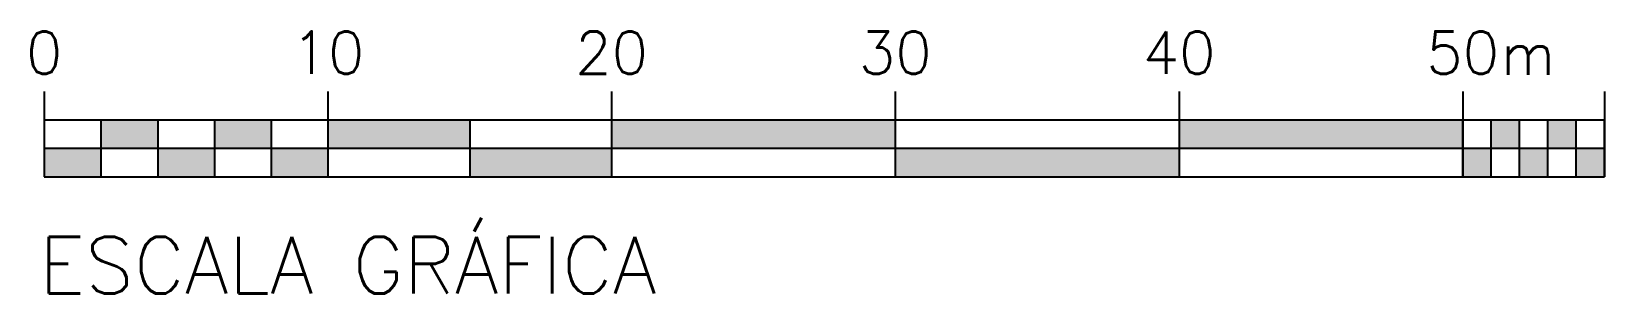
# Model space of a CAD drawing. Header units: millimetres. Extents: x 252.6 to 308.1, y 101.6 to 110.9.
import ezdxf
from ezdxf.enums import TextEntityAlignment as Align

# ---------------------------------------------------------------- set-up
doc = ezdxf.new("R2010")
doc.units = ezdxf.units.MM
doc.header["$LTSCALE"] = 0.02
doc.layers.add('1-Escalas_Gráficas', color=1, linetype='Continuous')
doc.styles.add('r60', font='romans.shx')
doc.styles.add('r80', font='romans.shx')

msp = doc.modelspace()

# ---------------------------------------------------------------- hatches: boundary and pattern name
at = {"layer": '1-Escalas_Gráficas'}
h = msp.add_hatch(color=256, dxfattribs=at)
h.paths.add_polyline_path([(255.091, 105.745), (255.091, 106.745), (253.091, 106.745), (253.091, 105.745)])
h.paths.add_polyline_path([(255.091, 107.745), (255.091, 106.745), (257.091, 106.745), (257.091, 107.745)])
h.paths.add_polyline_path([(257.091, 106.745), (257.091, 105.745), (259.091, 105.745), (259.091, 106.745)])
h.paths.add_polyline_path([(259.091, 107.745), (259.091, 106.745), (261.091, 106.745), (261.091, 107.745)])
h.paths.add_polyline_path([(261.091, 106.745), (261.091, 105.745), (263.091, 105.745), (263.091, 106.745)])
h = msp.add_hatch(color=256, dxfattribs=at)
h.paths.add_polyline_path([(268.091, 107.745), (263.091, 107.745), (263.091, 106.745), (268.091, 106.745)])
h.paths.add_polyline_path([(273.091, 106.745), (268.091, 106.745), (268.091, 105.745), (273.091, 105.745)])
h.paths.add_polyline_path([(283.091, 107.745), (273.091, 107.745), (273.091, 106.745), (283.091, 106.745)])
h.paths.add_polyline_path([(293.091, 106.745), (283.091, 106.745), (283.091, 105.745), (293.091, 105.745)])
h.paths.add_polyline_path([(303.091, 107.745), (293.091, 107.745), (293.091, 106.745), (303.091, 106.745)])
h = msp.add_hatch(color=256, dxfattribs=at)
h.paths.add_polyline_path([(304.091, 106.745), (303.091, 106.745), (303.091, 105.745), (304.091, 105.745)])
h.paths.add_polyline_path([(305.091, 107.745), (304.091, 107.745), (304.091, 106.745), (305.091, 106.745)])
h.paths.add_polyline_path([(306.091, 106.745), (305.091, 106.745), (305.091, 105.745), (306.091, 105.745)])
h.paths.add_polyline_path([(307.091, 107.745), (306.091, 107.745), (306.091, 106.745), (307.091, 106.745)])
h.paths.add_polyline_path([(308.091, 106.745), (307.091, 106.745), (307.091, 105.745), (308.091, 105.745)])

# ---------------------------------------------------------------- linework, layer by layer
for p, q in [((253.091, 108.745), (253.091, 107.745)), ((263.091, 108.745), (263.091, 107.745)), ((273.091, 108.745), (273.091, 107.745)), ((283.091, 108.745), (283.091, 107.745)), ((293.091, 108.745), (293.091, 107.745)), ((303.091, 108.745), (303.091, 107.745)), ((303.091, 108.745), (303.091, 107.745)), ((308.091, 108.745), (308.091, 107.745)), ((253.091, 107.745), (308.091, 107.745)), ((253.091, 107.745), (253.091, 105.745)), ((255.091, 107.745), (255.091, 105.745)), ((257.091, 107.745), (257.091, 105.745)), ((259.091, 107.745), (259.091, 105.745)), ((261.091, 107.745), (261.091, 105.745)), ((263.091, 107.745), (263.091, 105.745)), ((268.091, 107.745), (268.091, 105.745)), ((273.091, 107.745), (273.091, 105.745)), ((283.091, 107.745), (283.091, 105.745)), ((293.091, 107.745), (293.091, 105.745)), ((303.091, 107.745), (303.091, 105.745)), ((303.091, 105.745), (303.091, 107.745)), ((303.091, 105.745), (303.091, 107.745)), ((303.091, 107.745), (303.091, 105.745)), ((304.091, 105.745), (304.091, 107.745)), ((305.091, 105.745), (305.091, 107.745)), ((306.091, 105.745), (306.091, 107.745)), ((307.091, 105.745), (307.091, 107.745)), ((308.091, 107.745), (308.091, 105.745)), ((308.091, 105.745), (308.091, 107.745)), ((253.091, 106.745), (308.091, 106.745)), ((253.091, 105.745), (308.091, 105.745))]:
    msp.add_line(p, q, dxfattribs=at)

# ---------------------------------------------------------------- texts
at = {"layer": '1-Escalas_Gráficas', "color": 2, "style": 'r60'}
for s, p in [('0', (253.091, 109.367)), ('10', (263.091, 109.367)), ('20', (273.091, 109.367)), ('30', (283.091, 109.367)), ('40', (293.091, 109.367)), ('50', (303.091, 109.367))]:
    msp.add_text(s, height=1.5, dxfattribs=at).set_placement(p, align=Align.CENTER)
at = {"layer": '1-Escalas_Gráficas', "color": 2}
for s, height, style, p in [('m', 1.5, 'r60', (304.432, 109.331)), ('ESCALA GRÁFICA', 2, 'r80', (252.905, 101.624))]:
    msp.add_text(s, height=height, dxfattribs=dict(at, style=style)).set_placement(p)

doc.saveas('drawing.dxf')
